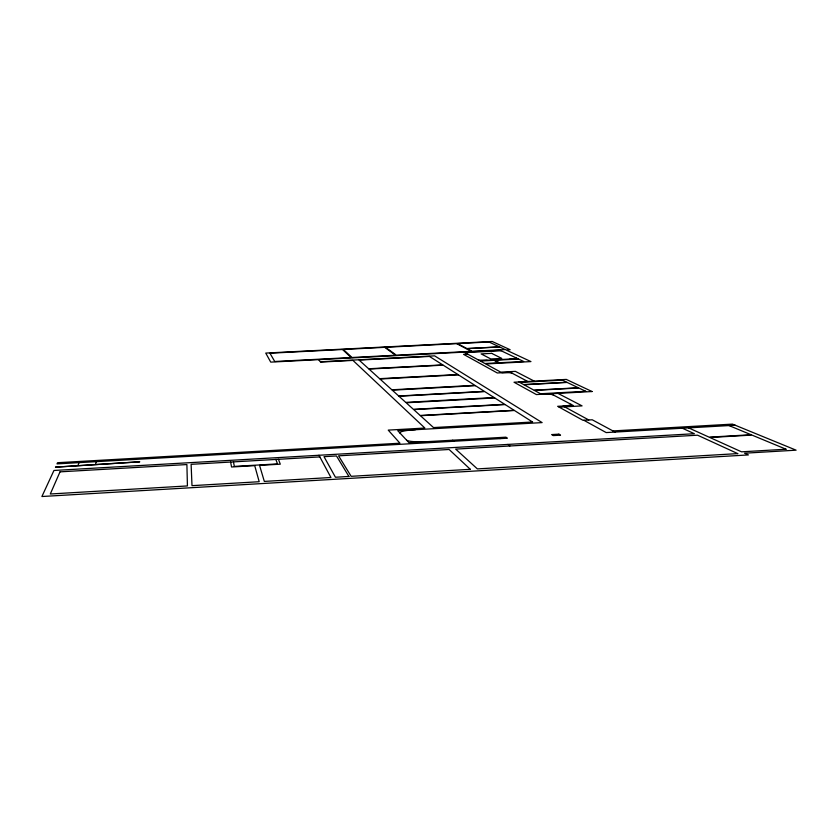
<?xml version="1.0" encoding="UTF-8"?>
<svg xmlns="http://www.w3.org/2000/svg" width="838" height="838" viewBox="0 0 838 838"><rect width="100%" height="100%" fill="white"/><g stroke="black" fill="none" stroke-linecap="round" stroke-linejoin="round"><path stroke-width="1.26" d="M95.49 464.346L96.349 461.644M78.018 465.341L79.055 462.628M612.924 430.921L732.475 424.112L796.1 450.174L744.573 453.201L748.386 454.929L41.9 496.515L53.946 470.474L694.367 433.717L682.394 428.228M735.177 425.222L606.199 432.576L583.845 420.257M319.844 456.909L191.116 464.315L191.996 485.663L259.193 481.714L254.721 465.656L231.56 466.996L230.618 462.042M559.166 407.153L582.064 405.885L557.93 393.389M501.134 350.755L464.901 352.63L479.598 360.623L517.654 358.633L500.077 350.253L270.726 362.121L265.74 353.081L492.21 341.485L510.133 349.729L506.005 349.949L530.936 361.587L485.736 363.954L500.789 372.145L515.38 371.37L534.256 381.133M320.388 361.775L434.608 355.846L542.123 422.603L397.778 430.711L408.986 442.694L505.943 437.174L507.346 438.211L57.005 463.885L57.539 462.712L399.956 443.208L388.224 430.114L424.876 428.05L352.955 360.403L320.65 362.079L318.576 359.649M467.656 354.128L463.54 354.338L497.28 372.973L510.373 372.281L527.793 381.489M729.018 425.568L751.12 434.744L709.105 437.164L688.585 427.872M494.692 360.298L499.458 362.749M494.053 360.33L498.809 362.791M551.037 393.766L573.161 405.456L557.647 406.315L582.986 420.299L592.236 419.786L615.05 432.062M564.634 406.849L588.789 419.974M498.725 437.583L500.097 438.62M507.818 444.433L509.881 445.984M452.656 440.212L453.829 441.259M318.953 455.264L330.947 477.503L264.326 481.41L259.56 465.373L280.28 464.179L278.446 459.287M275.859 459.434L277.493 463.906L234.357 466.399L233.446 461.874M399.998 433.089A17.692 2.545 -2.1 0 1 415.439 429.716M427.537 441.636A18.216 2.692 -2.1 0 1 406.577 440.128M570.898 404.251A10.108 1.309 -1.5 0 1 563.094 406.011M541.526 394.289A9.637 1.194 -1.6 0 1 553.09 394.845M487.15 360.225A7.741 0.786 -1.9 0 1 478.236 359.879M516.135 357.899A7.731 0.786 -1.9 0 1 510.038 359.031M526.013 380.546A8.914 1.027 -1.8 0 1 518.858 381.96M501.878 372.732A8.558 0.943 -1.8 0 1 511.987 373.14M139.642 461.822L55.497 467.143L139.642 461.822M60.011 471.846L50.301 493.991L187.429 485.935L186.895 464.556L60.011 471.846M786.013 449.22L741.525 451.829L709.88 437.509L751.948 435.079L786.013 449.22M348.901 476.445L335.441 477.241L324.002 456.668L336.488 455.956L348.901 476.445M470.307 469.311L351.143 476.319L338.573 455.83L449.105 449.482L470.307 469.311M737.723 453.609L477.377 468.903L455.673 449.105L697.583 435.194L737.723 453.609M532.549 422.006L433.518 427.569L420.435 415.711L514.448 410.494L532.549 422.006M558.894 434.157L551.718 434.566L553.321 435.582L560.517 435.173L558.894 434.157M585.731 391.294L540.541 393.755L534.361 390.393L578.786 387.984L585.731 391.294M592.057 391.535L536.372 394.562L514.029 382.222L566.289 379.415L592.057 391.535M494.095 397.547L405.728 402.376L398.94 396.227L484.71 391.576L494.095 397.547M494.713 397.945L406.179 402.774L413.417 409.342L504.738 404.314L494.713 397.945M505.125 404.565L413.7 409.593L420.184 415.48L514.113 410.285L505.125 404.565M457.894 374.523L379.593 378.671L368.982 369.055L443.187 365.159L457.894 374.523M458.407 374.848L379.97 379.017L391.859 389.796L474.895 385.333L458.407 374.848M562.361 380.138L519.728 382.432L523.624 384.558L566.739 382.233L562.361 380.138M475.439 385.679L392.257 390.162L398.699 395.997L484.354 391.356L475.439 385.679M567.169 382.442L524.012 384.768L533.953 390.173L578.335 387.764L567.169 382.442M342.501 349.498L269.941 353.217L274.728 361.503L351.122 357.543L342.501 349.498M384.705 347.33L343.329 349.456L351.991 357.501L395.536 355.249L384.705 347.33M456.7 343.643L385.532 347.288L396.405 355.207L471.281 351.332L456.7 343.643M488.963 341.988L457.517 343.601L466.944 348.556L499.438 346.88L488.963 341.988M499.595 346.953L467.091 348.629L472.14 351.279L505.209 349.572L499.595 346.953M429.454 356.433L359.083 360.078L368.668 368.772L442.747 364.886L429.454 356.433M491.676 353.364L481.127 353.908L490.848 358.957L501.732 358.381L491.676 353.364M518.533 359.041L480.373 361.042L484.93 363.514L523.645 361.482L518.533 359.041"/></g></svg>
